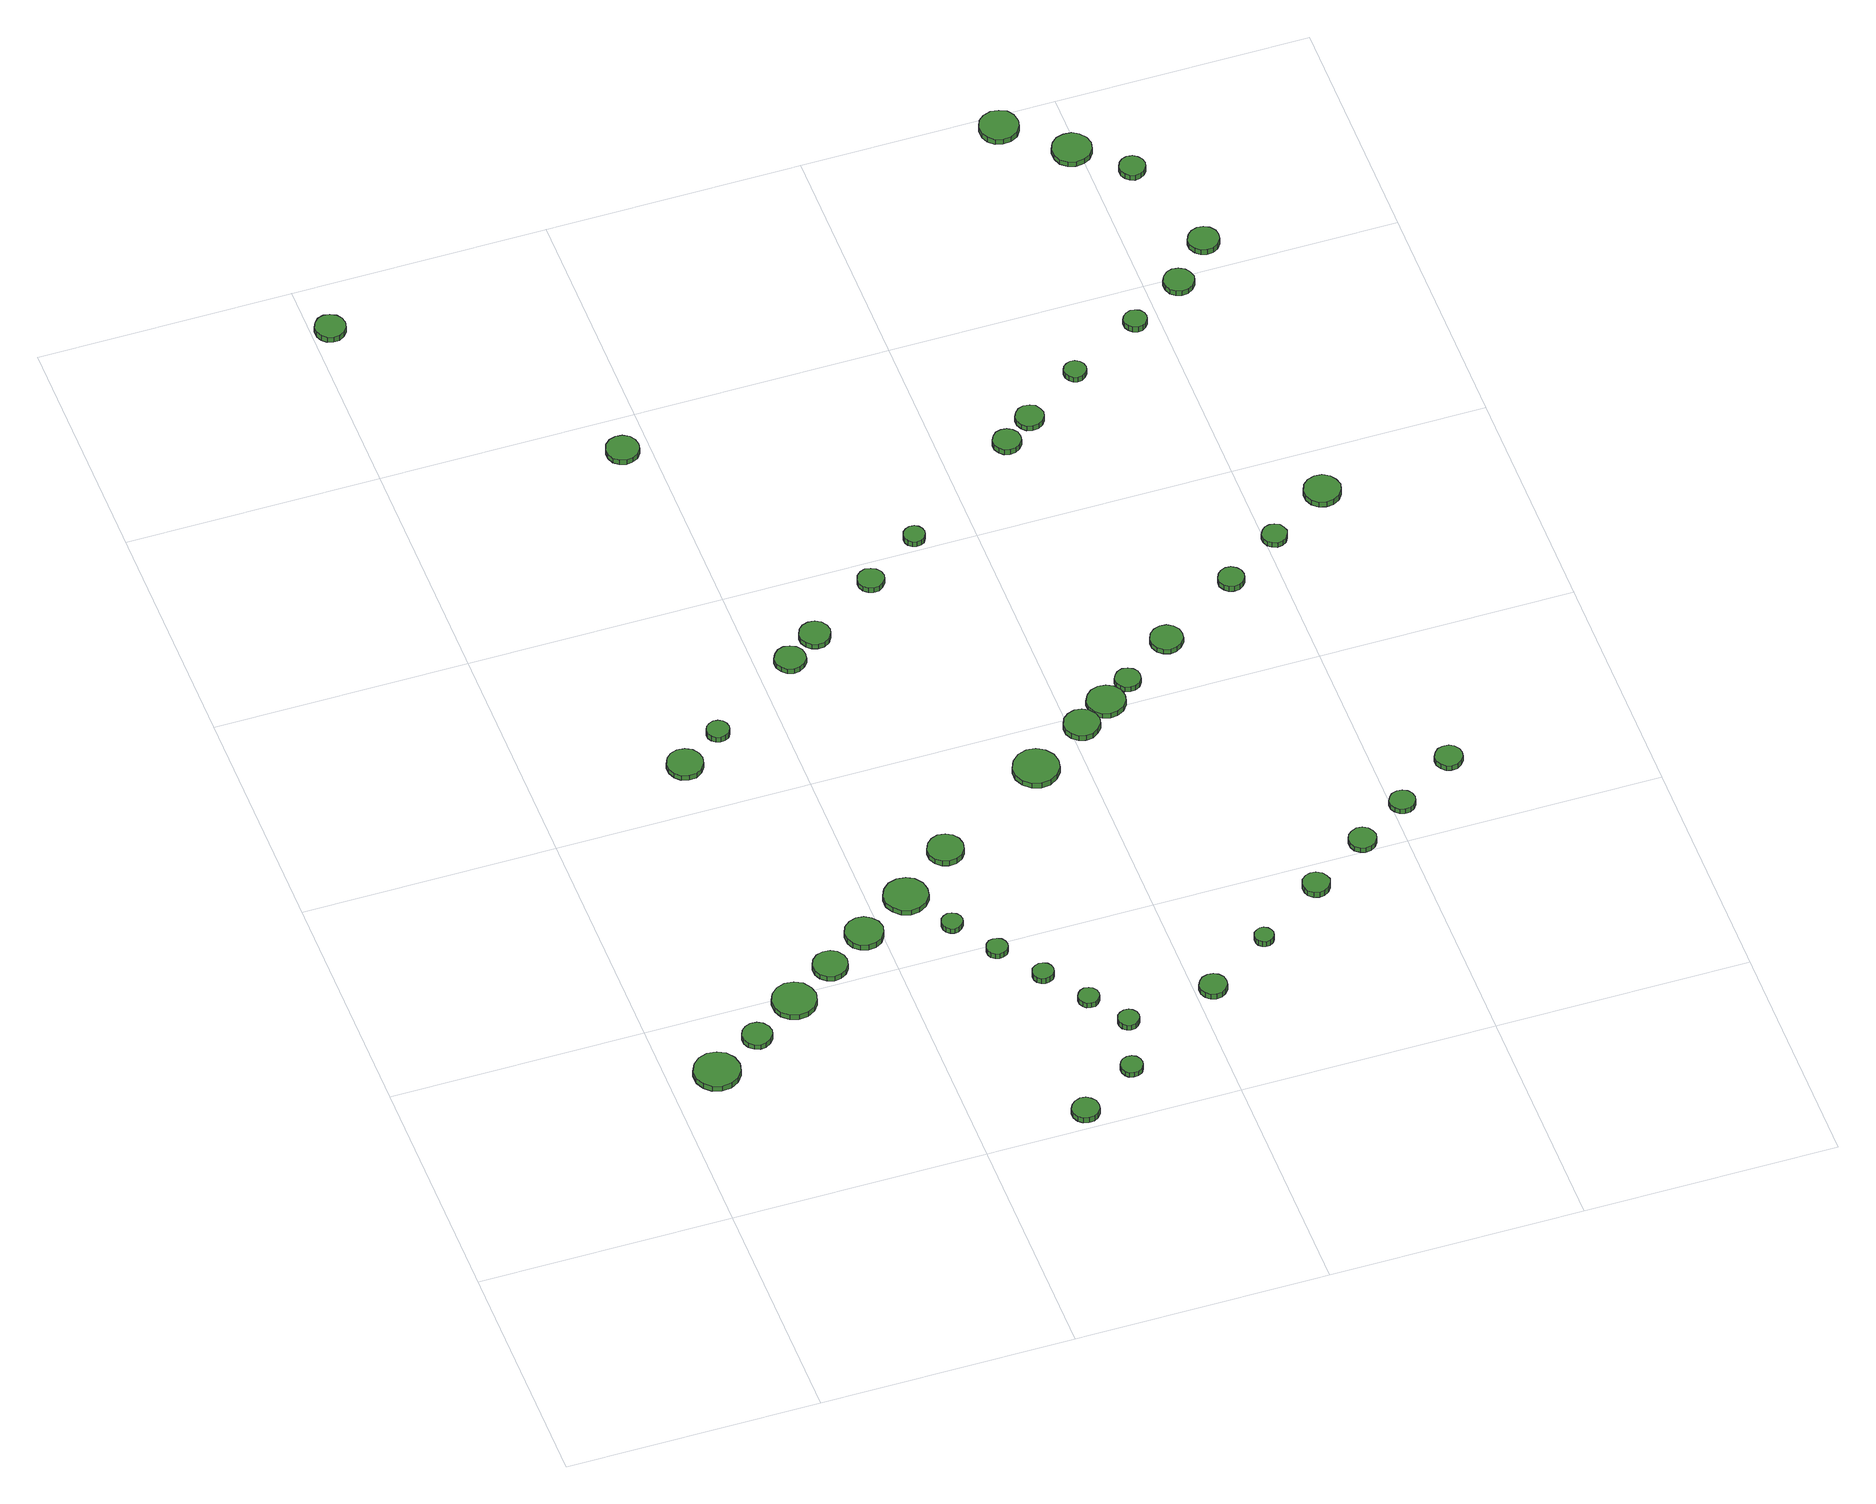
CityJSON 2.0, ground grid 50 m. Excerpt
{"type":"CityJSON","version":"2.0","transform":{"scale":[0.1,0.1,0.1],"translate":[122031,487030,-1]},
"CityObjects":{
"tree1":{"type":"SolitaryVegetationObject","attributes":{"function":"something"},"geometry":[{"type":"MultiSurface","lod":"1","boundaries":[[[0,1,2,3,4,5,6,7,8,9,10,11,12,13,14]],[[15,16,17,18,19,20,21,22,23,24,25,26,27,28,29]],[[0,29,28,1]],[[1,28,27,2]],[[2,27,26,3]],[[3,26,25,4]],[[4,25,24,5]],[[5,24,23,6]],[[6,23,22,7]],[[7,22,21,8]],[[8,21,20,9]],[[9,20,19,10]],[[10,19,18,11]],[[11,18,17,12]],[[12,17,16,13]],[[13,16,15,14]],[[14,15,29,0]]]}]},
"tree2":{"type":"SolitaryVegetationObject","attributes":{"function":"something"},"geometry":[{"type":"MultiSurface","lod":"1","boundaries":[[[30,31,32,33,34,35,36,37,38,39,40,41,42,43,44]],[[45,46,47,48,49,50,51,52,53,54,55,56,57,58,59]],[[30,59,58,31]],[[31,58,57,32]],[[32,57,56,33]],[[33,56,55,34]],[[34,55,54,35]],[[35,54,53,36]],[[36,53,52,37]],[[37,52,51,38]],[[38,51,50,39]],[[39,50,49,40]],[[40,49,48,41]],[[41,48,47,42]],[[42,47,46,43]],[[43,46,45,44]],[[44,45,59,30]]]}]},
"tree3":{"type":"SolitaryVegetationObject","attributes":{"function":"something"},"geometry":[{"type":"MultiSurface","lod":"1","boundaries":[[[60,61,62,63,64,65,66,67,68,69,70,71,72,73,74]],[[75,76,77,78,79,80,81,82,83,84,85,86,87,88,89]],[[60,89,88,61]],[[61,88,87,62]],[[62,87,86,63]],[[63,86,85,64]],[[64,85,84,65]],[[65,84,83,66]],[[66,83,82,67]],[[67,82,81,68]],[[68,81,80,69]],[[69,80,79,70]],[[70,79,78,71]],[[71,78,77,72]],[[72,77,76,73]],[[73,76,75,74]],[[74,75,89,60]]]}]},
"tree4":{"type":"SolitaryVegetationObject","attributes":{"function":"something"},"geometry":[{"type":"MultiSurface","lod":"1","boundaries":[[[90,91,92,93,94,95,96,97,98,99,100,101,102,103,104]],[[105,106,107,108,109,110,111,112,113,114,115,116,117,118,119]],[[90,119,118,91]],[[91,118,117,92]],[[92,117,116,93]],[[93,116,115,94]],[[94,115,114,95]],[[95,114,113,96]],[[96,113,112,97]],[[97,112,111,98]],[[98,111,110,99]],[[99,110,109,100]],[[100,109,108,101]],[[101,108,107,102]],[[102,107,106,103]],[[103,106,105,104]],[[104,105,119,90]]]}]},
"tree5":{"type":"SolitaryVegetationObject","attributes":{"function":"something"},"geometry":[{"type":"MultiSurface","lod":"1","boundaries":[[[120,121,122,123,124,125,126,127,128,129,130,131,132,133,134]],[[135,136,137,138,139,140,141,142,143,144,145,146,147,148,149]],[[120,149,148,121]],[[121,148,147,122]],[[122,147,146,123]],[[123,146,145,124]],[[124,145,144,125]],[[125,144,143,126]],[[126,143,142,127]],[[127,142,141,128]],[[128,141,140,129]],[[129,140,139,130]],[[130,139,138,131]],[[131,138,137,132]],[[132,137,136,133]],[[133,136,135,134]],[[134,135,149,120]]]}]},
"tree6":{"type":"SolitaryVegetationObject","attributes":{"function":"something"},"geometry":[{"type":"MultiSurface","lod":"1","boundaries":[[[150,151,152,153,154,155,156,157,158,159,160,161,162,163,164]],[[165,166,167,168,169,170,171,172,173,174,175,176,177,178,179]],[[150,179,178,151]],[[151,178,177,152]],[[152,177,176,153]],[[153,176,175,154]],[[154,175,174,155]],[[155,174,173,156]],[[156,173,172,157]],[[157,172,171,158]],[[158,171,170,159]],[[159,170,169,160]],[[160,169,168,161]],[[161,168,167,162]],[[162,167,166,163]],[[163,166,165,164]],[[164,165,179,150]]]}]},
"tree7":{"type":"SolitaryVegetationObject","attributes":{"function":"something"},"geometry":[{"type":"MultiSurface","lod":"1","boundaries":[[[180,181,182,183,184,185,186,187,188,189,190,191,192,193,194]],[[195,196,197,198,199,200,201,202,203,204,205,206,207,208,209]],[[180,209,208,181]],[[181,208,207,182]],[[182,207,206,183]],[[183,206,205,184]],[[184,205,204,185]],[[185,204,203,186]],[[186,203,202,187]],[[187,202,201,188]],[[188,201,200,189]],[[189,200,199,190]],[[190,199,198,191]],[[191,198,197,192]],[[192,197,196,193]],[[193,196,195,194]],[[194,195,209,180]]]}]},
"tree8":{"type":"SolitaryVegetationObject","attributes":{"function":"something"},"geometry":[{"type":"MultiSurface","lod":"1","boundaries":[[[210,211,212,213,214,215,216,217,218,219,220,221,222,223,224]],[[225,226,227,228,229,230,231,232,233,234,235,236,237,238,239]],[[210,239,238,211]],[[211,238,237,212]],[[212,237,236,213]],[[213,236,235,214]],[[214,235,234,215]],[[215,234,233,216]],[[216,233,232,217]],[[217,232,231,218]],[[218,231,230,219]],[[219,230,229,220]],[[220,229,228,221]],[[221,228,227,222]],[[222,227,226,223]],[[223,226,225,224]],[[224,225,239,210]]]}]},
"tree9":{"type":"SolitaryVegetationObject","attributes":{"function":"something"},"geometry":[{"type":"MultiSurface","lod":"1","boundaries":[[[240,241,242,243,244,245,246,247,248,249,250,251,252,253,254]],[[255,256,257,258,259,260,261,262,263,264,265,266,267,268,269]],[[240,269,268,241]],[[241,268,267,242]],[[242,267,266,243]],[[243,266,265,244]],[[244,265,264,245]],[[245,264,263,246]],[[246,263,262,247]],[[247,262,261,248]],[[248,261,260,249]],[[249,260,259,250]],[[250,259,258,251]],[[251,258,257,252]],[[252,257,256,253]],[[253,256,255,254]],[[254,255,269,240]]]}]},
"tree10":{"type":"SolitaryVegetationObject","attributes":{"function":"something"},"geometry":[{"type":"MultiSurface","lod":"1","boundaries":[[[270,271,272,273,274,275,276,277,278,279,280,281,282,283,284]],[[285,286,287,288,289,290,291,292,293,294,295,296,297,298,299]],[[270,299,298,271]],[[271,298,297,272]],[[272,297,296,273]],[[273,296,295,274]],[[274,295,294,275]],[[275,294,293,276]],[[276,293,292,277]],[[277,292,291,278]],[[278,291,290,279]],[[279,290,289,280]],[[280,289,288,281]],[[281,288,287,282]],[[282,287,286,283]],[[283,286,285,284]],[[284,285,299,270]]]}]},
"tree11":{"type":"SolitaryVegetationObject","attributes":{"function":"something"},"geometry":[{"type":"MultiSurface","lod":"1","boundaries":[[[300,301,302,303,304,305,306,307,308,309,310,311,312,313,314]],[[315,316,317,318,319,320,321,322,323,324,325,326,327,328,329]],[[300,329,328,301]],[[301,328,327,302]],[[302,327,326,303]],[[303,326,325,304]],[[304,325,324,305]],[[305,324,323,306]],[[306,323,322,307]],[[307,322,321,308]],[[308,321,320,309]],[[309,320,319,310]],[[310,319,318,311]],[[311,318,317,312]],[[312,317,316,313]],[[313,316,315,314]],[[314,315,329,300]]]}]},
"tree12":{"type":"SolitaryVegetationObject","attributes":{"function":"something"},"geometry":[{"type":"MultiSurface","lod":"1","boundaries":[[[330,331,332,333,334,335,336,337,338,339,340,341,342,343,344]],[[345,346,347,348,349,350,351,352,353,354,355,356,357,358,359]],[[330,359,358,331]],[[331,358,357,332]],[[332,357,356,333]],[[333,356,355,334]],[[334,355,354,335]],[[335,354,353,336]],[[336,353,352,337]],[[337,352,351,338]],[[338,351,350,339]],[[339,350,349,340]],[[340,349,348,341]],[[341,348,347,342]],[[342,347,346,343]],[[343,346,345,344]],[[344,345,359,330]]]}]},
"tree13":{"type":"SolitaryVegetationObject","attributes":{"function":"something"},"geometry":[{"type":"MultiSurface","lod":"1","boundaries":[[[360,361,362,363,364,365,366,367,368,369,370,371,372,373,374]],[[375,376,377,378,379,380,381,382,383,384,385,386,387,388,389]],[[360,389,388,361]],[[361,388,387,362]],[[362,387,386,363]],[[363,386,385,364]],[[364,385,384,365]],[[365,384,383,366]],[[366,383,382,367]],[[367,382,381,368]],[[368,381,380,369]],[[369,380,379,370]],[[370,379,378,371]],[[371,378,377,372]],[[372,377,376,373]],[[373,376,375,374]],[[374,375,389,360]]]}]},
"tree14":{"type":"SolitaryVegetationObject","attributes":{"function":"something"},"geometry":[{"type":"MultiSurface","lod":"1","boundaries":[[[390,391,392,393,394,395,396,397,398,399,400,401,402,403,404]],[[405,406,407,408,409,410,411,412,413,414,415,416,417,418,419]],[[390,419,418,391]],[[391,418,417,392]],[[392,417,416,393]],[[393,416,415,394]],[[394,415,414,395]],[[395,414,413,396]],[[396,413,412,397]],[[397,412,411,398]],[[398,411,410,399]],[[399,410,409,400]],[[400,409,408,401]],[[401,408,407,402]],[[402,407,406,403]],[[403,406,405,404]],[[404,405,419,390]]]}]},
"tree15":{"type":"SolitaryVegetationObject","attributes":{"function":"something"},"geometry":[{"type":"MultiSurface","lod":"1","boundaries":[[[420,421,422,423,424,425,426,427,428,429,430,431,432,433,434]],[[435,436,437,438,439,440,441,442,443,444,445,446,447,448,449]],[[420,449,448,421]],[[421,448,447,422]],[[422,447,446,423]],[[423,446,445,424]],[[424,445,444,425]],[[425,444,443,426]],[[426,443,442,427]],[[427,442,441,428]],[[428,441,440,429]],[[429,440,439,430]],[[430,439,438,431]],[[431,438,437,432]],[[432,437,436,433]],[[433,436,435,434]],[[434,435,449,420]]]}]},
"tree16":{"type":"SolitaryVegetationObject","attributes":{"function":"something"},"geometry":[{"type":"MultiSurface","lod":"1","boundaries":[[[450,451,452,453,454,455,456,457,458,459,460,461,462,463,464]],[[465,466,467,468,469,470,471,472,473,474,475,476,477,478,479]],[[450,479,478,451]],[[451,478,477,452]],[[452,477,476,453]],[[453,476,475,454]],[[454,475,474,455]],[[455,474,473,456]],[[456,473,472,457]],[[457,472,471,458]],[[458,471,470,459]],[[459,470,469,460]],[[460,469,468,461]],[[461,468,467,462]],[[462,467,466,463]],[[463,466,465,464]],[[464,465,479,450]]]}]},
"tree17":{"type":"SolitaryVegetationObject","attributes":{"function":"something"},"geometry":[{"type":"MultiSurface","lod":"1","boundaries":[[[480,481,482,483,484,485,486,487,488,489,490,491,492,493,494]],[[495,496,497,498,499,500,501,502,503,504,505,506,507,508,509]],[[480,509,508,481]],[[481,508,507,482]],[[482,507,506,483]],[[483,506,505,484]],[[484,505,504,485]],[[485,504,503,486]],[[486,503,502,487]],[[487,502,501,488]],[[488,501,500,489]],[[489,500,499,490]],[[490,499,498,491]],[[491,498,497,492]],[[492,497,496,493]],[[493,496,495,494]],[[494,495,509,480]]]}]},
"tree18":{"type":"SolitaryVegetationObject","attributes":{"function":"something"},"geometry":[{"type":"MultiSurface","lod":"1","boundaries":[[[510,511,512,513,514,515,516,517,518,519,520,521,522,523,524]],[[525,526,527,528,529,530,531,532,533,534,535,536,537,538,539]],[[510,539,538,511]],[[511,538,537,512]],[[512,537,536,513]],[[513,536,535,514]],[[514,535,534,515]],[[515,534,533,516]],[[516,533,532,517]],[[517,532,531,518]],[[518,531,530,519]],[[519,530,529,520]],[[520,529,528,521]],[[521,528,527,522]],[[522,527,526,523]],[[523,526,525,524]],[[524,525,539,510]]]}]},
"tree19":{"type":"SolitaryVegetationObject","attributes":{"function":"something"},"geometry":[{"type":"MultiSurface","lod":"1","boundaries":[[[540,541,542,543,544,545,546,547,548,549,550,551,552,553,554]],[[555,556,557,558,559,560,561,562,563,564,565,566,567,568,569]],[[540,569,568,541]],[[541,568,567,542]],[[542,567,566,543]],[[543,566,565,544]],[[544,565,564,545]],[[545,564,563,546]],[[546,563,562,547]],[[547,562,561,548]],[[548,561,560,549]],[[549,560,559,550]],[[550,559,558,551]],[[551,558,557,552]],[[552,557,556,553]],[[553,556,555,554]],[[554,555,569,540]]]}]},
"tree20":{"type":"SolitaryVegetationObject","attributes":{"function":"something"},"geometry":[{"type":"MultiSurface","lod":"1","boundaries":[[[570,571,572,573,574,575,576,577,578,579,580,581,582,583,584]],[[585,586,587,588,589,590,591,592,593,594,595,596,597,598,599]],[[570,599,598,571]],[[571,598,597,572]],[[572,597,596,573]],[[573,596,595,574]],[[574,595,594,575]],[[575,594,593,576]],[[576,593,592,577]],[[577,592,591,578]],[[578,591,590,579]],[[579,590,589,580]],[[580,589,588,581]],[[581,588,587,582]],[[582,587,586,583]],[[583,586,585,584]],[[584,585,599,570]]]}]},
"tree21":{"type":"SolitaryVegetationObject","attributes":{"function":"something"},"geometry":[{"type":"MultiSurface","lod":"1","boundaries":[[[600,601,602,603,604,605,606,607,608,609,610,611,612,613,614]],[[615,616,617,618,619,620,621,622,623,624,625,626,627,628,629]],[[600,629,628,601]],[[601,628,627,602]],[[602,627,626,603]],[[603,626,625,604]],[[604,625,624,605]],[[605,624,623,606]],[[606,623,622,607]],[[607,622,621,608]],[[608,621,620,609]],[[609,620,619,610]],[[610,619,618,611]],[[611,618,617,612]],[[612,617,616,613]],[[613,616,615,614]],[[614,615,629,600]]]}]},
"tree22":{"type":"SolitaryVegetationObject","attributes":{"function":"something"},"geometry":[{"type":"MultiSurface","lod":"1","boundaries":[[[630,631,632,633,634,635,636,637,638,639,640,641,642,643,644]],[[645,646,647,648,649,650,651,652,653,654,655,656,657,658,659]],[[630,659,658,631]],[[631,658,657,632]],[[632,657,656,633]],[[633,656,655,634]],[[634,655,654,635]],[[635,654,653,636]],[[636,653,652,637]],[[637,652,651,638]],[[638,651,650,639]],[[639,650,649,640]],[[640,649,648,641]],[[641,648,647,642]],[[642,647,646,643]],[[643,646,645,644]],[[644,645,659,630]]]}]},
"tree23":{"type":"SolitaryVegetationObject","attributes":{"function":"something"},"geometry":[{"type":"MultiSurface","lod":"1","boundaries":[[[660,661,662,663,664,665,666,667,668,669,670,671,672,673,674]],[[675,676,677,678,679,680,681,682,683,684,685,686,687,688,689]],[[660,689,688,661]],[[661,688,687,662]],[[662,687,686,663]],[[663,686,685,664]],[[664,685,684,665]],[[665,684,683,666]],[[666,683,682,667]],[[667,682,681,668]],[[668,681,680,669]],[[669,680,679,670]],[[670,679,678,671]],[[671,678,677,672]],[[672,677,676,673]],[[673,676,675,674]],[[674,675,689,660]]]}]},
"tree24":{"type":"SolitaryVegetationObject","attributes":{"function":"something"},"geometry":[{"type":"MultiSurface","lod":"1","boundaries":[[[690,691,692,693,694,695,696,697,698,699,700,701,702,703,704]],[[705,706,707,708,709,710,711,712,713,714,715,716,717,718,719]],[[690,719,718,691]],[[691,718,717,692]],[[692,717,716,693]],[[693,716,715,694]],[[694,715,714,695]],[[695,714,713,696]],[[696,713,712,697]],[[697,712,711,698]],[[698,711,710,699]],[[699,710,709,700]],[[700,709,708,701]],[[701,708,707,702]],[[702,707,706,703]],[[703,706,705,704]],[[704,705,719,690]]]}]},
"tree25":{"type":"SolitaryVegetationObject","attributes":{"function":"something"},"geometry":[{"type":"MultiSurface","lod":"1","boundaries":[[[720,721,722,723,724,725,726,727,728,729,730,731,732,733,734]],[[735,736,737,738,739,740,741,742,743,744,745,746,747,748,749]],[[720,749,748,721]],[[721,748,747,722]],[[722,747,746,723]],[[723,746,745,724]],[[724,745,744,725]],[[725,744,743,726]],[[726,743,742,727]],[[727,742,741,728]],[[728,741,740,729]],[[729,740,739,730]],[[730,739,738,731]],[[731,738,737,732]],[[732,737,736,733]],[[733,736,735,734]],[[734,735,749,720]]]}]},
"tree26":{"type":"SolitaryVegetationObject","attributes":{"function":"something"},"geometry":[{"type":"MultiSurface","lod":"1","boundaries":[[[750,751,752,753,754,755,756,757,758,759,760,761,762,763,764]],[[765,766,767,768,769,770,771,772,773,774,775,776,777,778,779]],[[750,779,778,751]],[[751,778,777,752]],[[752,777,776,753]],[[753,776,775,754]],[[754,775,774,755]],[[755,774,773,756]],[[756,773,772,757]],[[757,772,771,758]],[[758,771,770,759]],[[759,770,769,760]],[[760,769,768,761]],[[761,768,767,762]],[[762,767,766,763]],[[763,766,765,764]],[[764,765,779,750]]]}]},
"tree27":{"type":"SolitaryVegetationObject","attributes":{"function":"something"},"geometry":[{"type":"MultiSurface","lod":"1","boundaries":[[[780,781,782,783,784,785,786,787,788,789,790,791,792,793,794]],[[795,796,797,798,799,800,801,802,803,804,805,806,807,808,809]],[[780,809,808,781]],[[781,808,807,782]],[[782,807,806,783]],[[783,806,805,784]],[[784,805,804,785]],[[785,804,803,786]],[[786,803,802,787]],[[787,802,801,788]],[[788,801,800,789]],[[789,800,799,790]],[[790,799,798,791]],[[791,798,797,792]],[[792,797,796,793]],[[793,796,795,794]],[[794,795,809,780]]]}]},
"tree28":{"type":"SolitaryVegetationObject","attributes":{"function":"something"},"geometry":[{"type":"MultiSurface","lod":"1","boundaries":[[[810,811,812,813,814,815,816,817,818,819,820,821,822,823,824]],[[825,826,827,828,829,830,831,832,833,834,835,836,837,838,839]],[[810,839,838,811]],[[811,838,837,812]],[[812,837,836,813]],[[813,836,835,814]],[[814,835,834,815]],[[815,834,833,816]],[[816,833,832,817]],[[817,832,831,818]],[[818,831,830,819]],[[819,830,829,820]],[[820,829,828,821]],[[821,828,827,822]],[[822,827,826,823]],[[823,826,825,824]],[[824,825,839,810]]]}]},
"tree29":{"type":"SolitaryVegetationObject","attributes":{"function":"something"},"geometry":[{"type":"MultiSurface","lod":"1","boundaries":[[[840,841,842,843,844,845,846,847,848,849,850,851,852,853,854]],[[855,856,857,858,859,860,861,862,863,864,865,866,867,868,869]],[[840,869,868,841]],[[841,868,867,842]],[[842,867,866,843]],[[843,866,865,844]],[[844,865,864,845]],[[845,864,863,846]],[[846,863,862,847]],[[847,862,861,848]],[[848,861,860,849]],[[849,860,859,850]],[[850,859,858,851]],[[851,858,857,852]],[[852,857,856,853]],[[853,856,855,854]],[[854,855,869,840]]]}]},
"tree30":{"type":"SolitaryVegetationObject","attributes":{"function":"something"},"geometry":[{"type":"MultiSurface","lod":"1","boundaries":[[[870,871,872,873,874,875,876,877,878,879,880,881,882,883,884]],[[885,886,887,888,889,890,891,892,893,894,895,896,897,898,899]],[[870,899,898,871]],[[871,898,897,872]],[[872,897,896,873]],[[873,896,895,874]],[[874,895,894,875]],[[875,894,893,876]],[[876,893,892,877]],[[877,892,891,878]],[[878,891,890,879]],[[879,890,889,880]],[[880,889,888,881]],[[881,888,887,882]],[[882,887,886,883]],[[883,886,885,884]],[[884,885,899,870]]]}]},
"tree31":{"type":"SolitaryVegetationObject","attributes":{"function":"something"},"geometry":[{"type":"MultiSurface","lod":"1","boundaries":[[[900,901,902,903,904,905,906,907,908,909,910,911,912,913,914]],[[915,916,917,918,919,920,921,922,923,924,925,926,927,928,929]],[[900,929,928,901]],[[901,928,927,902]],[[902,927,926,903]],[[903,926,925,904]],[[904,925,924,905]],[[905,924,923,906]],[[906,923,922,907]],[[907,922,921,908]],[[908,921,920,909]],[[909,920,919,910]],[[910,919,918,911]],[[911,918,917,912]],[[912,917,916,913]],[[913,916,915,914]],[[914,915,929,900]]]}]},
"tree32":{"type":"SolitaryVegetationObject","attributes":{"function":"something"},"geometry":[{"type":"MultiSurface","lod":"1","boundaries":[[[930,931,932,933,934,935,936,937,938,939,940,941,942,943,944]],[[945,946,947,948,949,950,951,952,953,954,955,956,957,958,959]],[[930,959,958,931]],[[931,958,957,932]],[[932,957,956,933]],[[933,956,955,934]],[[934,955,954,935]],[[935,954,953,936]],[[936,953,952,937]],[[937,952,951,938]],[[938,951,950,939]],[[939,950,949,940]],[[940,949,948,941]],[[941,948,947,942]],[[942,947,946,943]],[[943,946,945,944]],[[944,945,959,930]]]}]},
"tree33":{"type":"SolitaryVegetationObject","attributes":{"function":"something"},"geometry":[{"type":"MultiSurface","lod":"1","boundaries":[[[960,961,962,963,964,965,966,967,968,969,970,971,972,973,974]],[[975,976,977,978,979,980,981,982,983,984,985,986,987,988,989]],[[960,989,988,961]],[[961,988,987,962]],[[962,987,986,963]],[[963,986,985,964]],[[964,985,984,965]],[[965,984,983,966]],[[966,983,982,967]],[[967,982,981,968]],[[968,981,980,969]],[[969,980,979,970]],[[970,979,978,971]],[[971,978,977,972]],[[972,977,976,973]],[[973,976,975,974]],[[974,975,989,960]]]}]},
"tree34":{"type":"SolitaryVegetationObject","attributes":{"function":"something"},"geometry":[{"type":"MultiSurface","lod":"1","boundaries":[[[990,991,992,993,994,995,996,997,998,999,1000,1001,1002,1003,1004]],[[1005,1006,1007,1008,1009,1010,1011,1012,1013,1014,1015,1016,1017,1018,1019]],[[990,1019,1018,991]],[[991,1018,1017,992]],[[992,1017,1016,993]],[[993,1016,1015,994]],[[994,1015,1014,995]],[[995,1014,1013,996]],[[996,1013,1012,997]],[[997,1012,1011,998]],[[998,1011,1010,999]],[[999,1010,1009,1000]],[[1000,1009,1008,1001]],[[1001,1008,1007,1002]],[[1002,1007,1006,1003]],[[1003,1006,1005,1004]],[[1004,1005,1019,990]]]}]},
"tree35":{"type":"SolitaryVegetationObject","attributes":{"function":"something"},"geometry":[{"type":"MultiSurface","lod":"1","boundaries":[[[1020,1021,1022,1023,1024,1025,1026,1027,1028,1029,1030,1031,1032,1033,1034]],[[1035,1036,1037,1038,1039,1040,1041,1042,1043,1044,1045,1046,1047,1048,1049]],[[1020,1049,1048,1021]],[[1021,1048,1047,1022]],[[1022,1047,1046,1023]],[[1023,1046,1045,1024]],[[1024,1045,1044,1025]],[[1025,1044,1043,1026]],[[1026,1043,1042,1027]],[[1027,1042,1041,1028]],[[1028,1041,1040,1029]],[[1029,1040,1039,1030]],[[1030,1039,1038,1031]],[[1031,1038,1037,1032]],[[1032,1037,1036,1033]],[[1033,1036,1035,1034]],[[1034,1035,1049,1020]]]}]},
"tree36":{"type":"SolitaryVegetationObject","attributes":{"function":"something"},"geometry":[{"type":"MultiSurface","lod":"1","boundaries":[[[1050,1051,1052,1053,1054,1055,1056,1057,1058,1059,1060,1061,1062,1063,1064]],[[1065,1066,1067,1068,1069,1070,1071,1072,1073,1074,1075,1076,1077,1078,1079]],[[1050,1079,1078,1051]],[[1051,1078,1077,1052]],[[1052,1077,1076,1053]],[[1053,1076,1075,1054]],[[1054,1075,1074,1055]],[[1055,1074,1073,1056]],[[1056,1073,1072,1057]],[[1057,1072,1071,1058]],[[1058,1071,1070,1059]],[[1059,1070,1069,1060]],[[1060,1069,1068,1061]],[[1061,1068,1067,1062]],[[1062,1067,1066,1063]],[[1063,1066,1065,1064]],[[1064,1065,1079,1050]]]}]},
"tree37":{"type":"SolitaryVegetationObject","attributes":{"function":"something"},"geometry":[{"type":"MultiSurface","lod":"1","boundaries":[[[1080,1081,1082,1083,1084,1085,1086,1087,1088,1089,1090,1091,1092,1093,1094]],[[1095,1096,1097,1098,1099,1100,1101,1102,1103,1104,1105,1106,1107,1108,1109]],[[1080,1109,1108,1081]],[[1081,1108,1107,1082]],[[1082,1107,1106,1083]],[[1083,1106,1105,1084]],[[1084,1105,1104,1085]],[[1085,1104,1103,1086]],[[1086,1103,1102,1087]],[[1087,1102,1101,1088]],[[1088,1101,1100,1089]],[[1089,1100,1099,1090]],[[1090,1099,1098,1091]],[[1091,1098,1097,1092]],[[1092,1097,1096,1093]],[[1093,1096,1095,1094]],[[1094,1095,1109,1080]]]}]},
"tree38":{"type":"SolitaryVegetationObject","attributes":{"function":"something"},"geometry":[{"type":"MultiSurface","lod":"1","boundaries":[[[1110,1111,1112,1113,1114,1115,1116,1117,1118,1119,1120,1121,1122,1123,1124]],[[1125,1126,1127,1128,1129,1130,1131,1132,1133,1134,1135,1136,1137,1138,1139]],[[1110,1139,1138,1111]],[[1111,1138,1137,1112]],[[1112,1137,1136,1113]],[[1113,1136,1135,1114]],[[1114,1135,1134,1115]],[[1115,1134,1133,1116]],[[1116,1133,1132,1117]],[[1117,1132,1131,1118]],[[1118,1131,1130,1119]],[[1119,1130,1129,1120]],[[1120,1129,1128,1121]],[[1121,1128,1127,1122]],[[1122,1127,1126,1123]],[[1123,1126,1125,1124]],[[1124,1125,1139,1110]]]}]},
"tree39":{"type":"SolitaryVegetationObject","attributes":{"function":"something"},"geometry":[{"type":"MultiSurface","lod":"1","boundaries":[[[1140,1141,1142,1143,1144,1145,1146,1147,1148,1149,1150,1151,1152,1153,1154]],[[1155,1156,1157,1158,1159,1160,1161,1162,1163,1164,1165,1166,1167,1168,1169]],[[1140,1169,1168,1141]],[[1141,1168,1167,1142]],[[1142,1167,1166,1143]],[[1143,1166,1165,1144]],[[1144,1165,1164,1145]],[[1145,1164,1163,1146]],[[1146,1163,1162,1147]],[[1147,1162,1161,1148]],[[1148,1161,1160,1149]],[[1149,1160,1159,1150]],[[1150,1159,1158,1151]],[[1151,1158,1157,1152]],[[1152,1157,1156,1153]],[[1153,1156,1155,1154]],[[1154,1155,1169,1140]]]}]},
"tree40":{"type":"SolitaryVegetationObject","attributes":{"function":"something"},"geometry":[{"type":"MultiSurface","lod":"1","boundaries":[[[1170,1171,1172,1173,1174,1175,1176,1177,1178,1179,1180,1181,1182,1183,1184]],[[1185,1186,1187,1188,1189,1190,1191,1192,1193,1194,1195,1196,1197,1198,1199]],[[1170,1199,1198,1171]],[[1171,1198,1197,1172]],[[1172,1197,1196,1173]],[[1173,1196,1195,1174]],[[1174,1195,1194,1175]],[[1175,1194,1193,1176]],[[1176,1193,1192,1177]],[[1177,1192,1191,1178]],[[1178,1191,1190,1179]],[[1179,1190,1189,1180]],[[1180,1189,1188,1181]],[[1181,1188,1187,1182]],[[1182,1187,1186,1183]],[[1183,1186,1185,1184]],[[1184,1185,1199,1170]]]}]},
"tree41":{"type":"SolitaryVegetationObject","attributes":{"function":"something"},"geometry":[{"type":"MultiSurface","lod":"1","boundaries":[[[1200,1201,1202,1203,1204,1205,1206,1207,1208,1209,1210,1211,1212,1213,1214]],[[1215,1216,1217,1218,1219,1220,1221,1222,1223,1224,1225,1226,1227,1228,1229]],[[1200,1229,1228,1201]],[[1201,1228,1227,1202]],[[1202,1227,1226,1203]],[[1203,1226,1225,1204]],[[1204,1225,1224,1205]],[[1205,1224,1223,1206]],[[1206,1223,1222,1207]],[[1207,1222,1221,1208]],[[1208,1221,1220,1209]],[[1209,1220,1219,1210]],[[1210,1219,1218,1211]],[[1211,1218,1217,1212]],[[1212,1217,1216,1213]],[[1213,1216,1215,1214]],[[1214,1215,1229,1200]]]}]},
"tree42":{"type":"SolitaryVegetationObject","attributes":{"function":"something"},"geometry":[{"type":"MultiSurface","lod":"1","boundaries":[[[1230,1231,1232,1233,1234,1235,1236,1237,1238,1239,1240,1241,1242,1243,1244]],[[1245,1246,1247,1248,1249,1250,1251,1252,1253,1254,1255,1256,1257,1258,1259]],[[1230,1259,1258,1231]],[[1231,1258,1257,1232]],[[1232,1257,1256,1233]],[[1233,1256,1255,1234]],[[1234,1255,1254,1235]],[[1235,1254,1253,1236]],[[1236,1253,1252,1237]],[[1237,1252,1251,1238]],[[1238,1251,1250,1239]],[[1239,1250,1249,1240]],[[1240,1249,1248,1241]],[[1241,1248,1247,1242]],[[1242,1247,1246,1243]],[[1243,1246,1245,1244]],[[1244,1245,1259,1230]]]}]},
"tree43":{"type":"SolitaryVegetationObject","attributes":{"function":"something"},"geometry":[{"type":"MultiSurface","lod":"1","boundaries":[[[1260,1261,1262,1263,1264,1265,1266,1267,1268,1269,1270,1271,1272,1273,1274]],[[1275,1276,1277,1278,1279,1280,1281,1282,1283,1284,1285,1286,1287,1288,1289]],[[1260,1289,1288,1261]],[[1261,1288,1287,1262]],[[1262,1287,1286,1263]],[[1263,1286,1285,1264]],[[1264,1285,1284,1265]],[[1265,1284,1283,1266]],[[1266,1283,1282,1267]],[[1267,1282,1281,1268]],[[1268,1281,1280,1269]],[[1269,1280,1279,1270]],[[1270,1279,1278,1271]],[[1271,1278,1277,1272]],[[1272,1277,1276,1273]],[[1273,1276,1275,1274]],[[1274,1275,1289,1260]]]}]},
"tree44":{"type":"SolitaryVegetationObject","attributes":{"function":"something"},"geometry":[{"type":"MultiSurface","lod":"1","boundaries":[[[1290,1291,1292,1293,1294,1295,1296,1297,1298,1299,1300,1301,1302,1303,1304]],[[1305,1306,1307,1308,1309,1310,1311,1312,1313,1314,1315,1316,1317,1318,1319]],[[1290,1319,1318,1291]],[[1291,1318,1317,1292]],[[1292,1317,1316,1293]],[[1293,1316,1315,1294]],[[1294,1315,1314,1295]],[[1295,1314,1313,1296]],[[1296,1313,1312,1297]],[[1297,1312,1311,1298]],[[1298,1311,1310,1299]],[[1299,1310,1309,1300]],[[1300,1309,1308,1301]],[[1301,1308,1307,1302]],[[1302,1307,1306,1303]],[[1303,1306,1305,1304]],[[1304,1305,1319,1290]]]}]},
"tree45":{"type":"SolitaryVegetationObject","attributes":{"function":"something"},"geometry":[{"type":"MultiSurface","lod":"1","boundaries":[[[1320,1321,1322,1323,1324,1325,1326,1327,1328,1329,1330,1331,1332,1333,1334]],[[1335,1336,1337,1338,1339,1340,1341,1342,1343,1344,1345,1346,1347,1348,1349]],[[1320,1349,1348,1321]],[[1321,1348,1347,1322]],[[1322,1347,1346,1323]],[[1323,1346,1345,1324]],[[1324,1345,1344,1325]],[[1325,1344,1343,1326]],[[1326,1343,1342,1327]],[[1327,1342,1341,1328]],[[1328,1341,1340,1329]],[[1329,1340,1339,1330]],[[1330,1339,1338,1331]],[[1331,1338,1337,1332]],[[1332,1337,1336,1333]],[[1333,1336,1335,1334]],[[1334,1335,1349,1320]]]}]}
},
"vertices":[
[137,353,25],[133,372,25],[122,387,25],[106,396,25],[87,398,25],[69,392,25],[56,380,25],[48,363,25],[48,344,25],[56,327,25],[69,315,25],[87,309,25],[106,311,25],[122,320,25],[133,335,25],[133,335,12],[122,320,12],[106,311,12],[87,309,12],[69,315,12],[56,327,12],[48,344,12],[48,363,12],[56,380,12],[69,392,12],[87,398,12],[106,396,12],[122,387,12],[133,372,12],[137,353,12],
[222,416,24],[219,428,24],[212,438,24],[201,444,24],[189,445,24],[178,441,24],[169,433,24],[164,422,24],[164,410,24],[169,399,24],[178,391,24],[189,387,24],[201,388,24],[212,395,24],[219,404,24],[219,404,12],[212,395,12],[201,388,12],[189,387,12],[178,391,12],[169,399,12],[164,410,12],[164,422,12],[169,433,12],[178,441,12],[189,445,12],[201,444,12],[212,438,12],[219,428,12],[222,416,12],
[330,478,24],[326,495,24],[316,510,24],[300,519,24],[282,521,24],[265,515,24],[252,503,24],[245,487,24],[245,469,24],[252,453,24],[265,441,24],[282,435,24],[300,437,24],[316,446,24],[326,460,24],[326,460,12],[316,446,12],[300,437,12],[282,435,12],[265,441,12],[252,453,12],[245,469,12],[245,487,12],[252,503,12],[265,515,12],[282,521,12],[300,519,12],[316,510,12],[326,495,12],[330,478,12],
[413,541,24],[410,554,24],[402,566,24],[390,573,24],[376,574,24],[362,570,24],[352,560,24],[346,548,24],[346,534,24],[352,521,24],[362,512,24],[376,507,24],[390,509,24],[402,516,24],[410,527,24],[410,527,12],[402,516,12],[390,509,12],[376,507,12],[362,512,12],[352,521,12],[346,534,12],[346,548,12],[352,560,12],[362,570,12],[376,574,12],[390,573,12],[402,566,12],[410,554,12],[413,541,12],
[326,1110,30],[323,1124,30],[315,1136,30],[302,1143,30],[287,1145,30],[273,1140,30],[263,1131,30],[257,1117,30],[257,1103,30],[263,1089,30],[273,1079,30],[287,1075,30],[302,1076,30],[315,1084,30],[323,1096,30],[323,1096,18],[315,1084,18],[302,1076,18],[287,1075,18],[273,1079,18],[263,1089,18],[257,1103,18],[257,1117,18],[263,1131,18],[273,1140,18],[287,1145,18],[302,1143,18],[315,1136,18],[323,1124,18],[326,1110,18],
[503,597,26],[499,612,26],[490,624,26],[477,632,26],[462,634,26],[447,629,26],[435,619,26],[429,605,26],[429,589,26],[435,575,26],[447,565,26],[462,560,26],[477,562,26],[490,569,26],[499,582,26],[499,582,13],[490,569,13],[477,562,13],[462,560,13],[447,565,13],[435,575,13],[429,589,13],[429,605,13],[435,619,13],[447,629,13],[462,634,13],[477,632,13],[490,624,13],[499,612,13],[503,597,13],
[732,32,30],[730,43,30],[723,52,30],[714,58,30],[703,59,30],[692,55,30],[684,48,30],[679,38,30],[679,27,30],[684,16,30],[692,9,30],[703,6,30],[714,7,30],[723,12,30],[730,21,30],[730,21,17],[723,12,17],[714,7,17],[703,6,17],[692,9,17],[684,16,17],[679,27,17],[679,38,17],[684,48,17],[692,55,17],[703,59,17],[714,58,17],[723,52,17],[730,43,17],[732,32,17],
[400,1174,26],[398,1183,26],[393,1190,26],[385,1195,26],[376,1196,26],[367,1193,26],[360,1187,26],[356,1178,26],[356,1169,26],[360,1161,26],[367,1155,26],[376,1152,26],[385,1153,26],[393,1157,26],[398,1165,26],[398,1165,13],[393,1157,13],[385,1153,13],[376,1152,13],[367,1155,13],[360,1161,13],[356,1169,13],[356,1178,13],[360,1187,13],[367,1193,13],[376,1196,13],[385,1195,13],[393,1190,13],[398,1183,13],[400,1174,13],
[66,2387,21],[63,2399,21],[56,2409,21],[45,2415,21],[33,2417,21],[21,2413,21],[12,2404,21],[7,2393,21],[7,2380,21],[12,2369,21],[21,2361,21],[33,2357,21],[45,2358,21],[56,2364,21],[63,2374,21],[63,2374,8],[56,2364,8],[45,2358,8],[33,2357,8],[21,2361,8],[12,2369,8],[7,2380,8],[7,2393,8],[12,2404,8],[21,2413,8],[33,2417,8],[45,2415,8],[56,2409,8],[63,2399,8],[66,2387,8],
[612,661,26],[609,678,26],[598,693,26],[583,701,26],[565,703,26],[548,698,26],[535,686,26],[527,670,26],[527,652,26],[535,636,26],[548,624,26],[565,618,26],[583,620,26],[598,629,26],[609,643,26],[609,643,14],[598,629,14],[583,620,14],[565,618,14],[548,624,14],[535,636,14],[527,652,14],[527,670,14],[535,686,14],[548,698,14],[565,703,14],[583,701,14],[598,693,14],[609,678,14],[612,661,14],
[649,568,26],[647,576,26],[642,583,26],[634,588,26],[626,589,26],[618,586,26],[611,580,26],[608,572,26],[608,564,26],[611,556,26],[618,550,26],[626,547,26],[634,548,26],[642,553,26],[647,560,26],[647,560,14],[642,553,14],[634,548,14],[626,547,14],[618,550,14],[611,556,14],[608,564,14],[608,572,14],[611,580,14],[618,586,14],[626,589,14],[634,588,14],[642,583,14],[647,576,14],[649,568,14],
[707,480,26],[705,488,26],[700,495,26],[692,499,26],[684,500,26],[676,498,26],[669,492,26],[666,484,26],[666,475,26],[669,467,26],[676,462,26],[684,459,26],[692,460,26],[700,464,26],[705,471,26],[705,471,14],[700,464,14],[692,460,14],[684,459,14],[676,462,14],[669,467,14],[666,475,14],[666,484,14],[669,492,14],[676,498,14],[684,500,14],[692,499,14],[700,495,14],[705,488,14],[707,480,14],
[844,109,30],[842,118,30],[837,126,30],[829,130,30],[820,131,30],[811,128,30],[805,122,30],[801,114,30],[801,105,30],[805,96,30],[811,90,30],[820,88,30],[829,88,30],[837,93,30],[842,100,30],[842,100,18],[837,93,18],[829,88,18],[820,88,18],[811,90,18],[805,96,18],[801,105,18],[801,114,18],[805,122,18],[811,128,18],[820,131,18],[829,130,18],[837,126,18],[842,118,18],[844,109,18],
[767,391,27],[765,400,27],[760,407,27],[752,411,27],[744,412,27],[736,409,27],[729,404,27],[726,396,27],[726,387,27],[729,379,27],[736,373,27],[744,371,27],[752,372,27],[760,376,27],[765,383,27],[765,383,14],[760,376,14],[752,372,14],[744,371,14],[736,373,14],[729,379,14],[726,387,14],[726,396,14],[729,404,14],[736,409,14],[744,412,14],[752,411,14],[760,407,14],[765,400,14],[767,391,14],
[826,304,27],[824,313,27],[819,320,27],[812,324,27],[803,325,27],[795,322,27],[789,316,27],[785,309,27],[785,300,27],[789,292,27],[795,286,27],[803,284,27],[812,284,27],[819,289,27],[824,296,27],[824,296,15],[819,289,15],[812,284,15],[803,284,15],[795,286,15],[789,292,15],[785,300,15],[785,309,15],[789,316,15],[795,322,15],[803,325,15],[812,324,15],[819,320,15],[824,313,15],[826,304,15],
[711,745,31],[708,759,31],[700,771,31],[687,778,31],[672,780,31],[659,775,31],[648,765,31],[642,752,31],[642,737,31],[648,724,31],[659,714,31],[672,710,31],[687,711,31],[700,718,31],[708,730,31],[708,730,18],[700,718,18],[687,711,18],[672,710,18],[659,714,18],[648,724,18],[642,737,18],[642,752,18],[648,765,18],[659,775,18],[672,780,18],[687,778,18],[700,771,18],[708,759,18],[711,745,18],
[878,227,27],[876,236,27],[871,243,27],[864,247,27],[855,248,27],[847,245,27],[840,239,27],[837,231,27],[837,223,27],[840,215,27],[847,209,27],[855,206,27],[864,207,27],[871,212,27],[876,219,27],[876,219,14],[871,212,14],[864,207,14],[855,206,14],[847,209,14],[840,215,14],[837,223,14],[837,231,14],[840,239,14],[847,245,14],[855,248,14],[864,247,14],[871,243,14],[876,236,14],[878,227,14],
[594,1302,27],[592,1314,27],[584,1324,27],[573,1330,27],[561,1332,27],[549,1328,27],[540,1319,27],[534,1308,27],[534,1295,27],[540,1284,27],[549,1275,27],[561,1271,27],[573,1273,27],[584,1279,27],[592,1289,27],[592,1289,15],[584,1279,15],[573,1273,15],[561,1271,15],[549,1275,15],[540,1284,15],[534,1295,15],[534,1308,15],[540,1319,15],[549,1328,15],[561,1332,15],[573,1330,15],[584,1324,15],[592,1314,15],[594,1302,15],
[478,1912,24],[475,1925,24],[468,1936,24],[456,1943,24],[443,1944,24],[430,1940,24],[420,1931,24],[415,1919,24],[415,1906,24],[420,1893,24],[430,1885,24],[443,1880,24],[456,1882,24],[468,1888,24],[475,1899,24],[475,1899,12],[468,1888,12],[456,1882,12],[443,1880,12],[430,1885,12],[420,1893,12],[415,1906,12],[415,1919,12],[420,1931,12],[430,1940,12],[443,1944,12],[456,1943,12],[468,1936,12],[475,1925,12],[478,1912,12],
[659,1348,25],[656,1360,25],[649,1370,25],[638,1377,25],[625,1378,25],[613,1374,25],[604,1366,25],[599,1354,25],[599,1342,25],[604,1330,25],[613,1322,25],[625,1318,25],[638,1319,25],[649,1325,25],[656,1336,25],[656,1336,13],[649,1325,13],[638,1319,13],[625,1318,13],[613,1322,13],[604,1330,13],[599,1342,13],[599,1354,13],[604,1366,13],[613,1374,13],[625,1378,13],[638,1377,13],[649,1370,13],[656,1360,13],[659,1348,13],
[1059,254,30],[1057,265,30],[1050,274,30],[1041,279,30],[1030,280,30],[1019,277,30],[1011,269,30],[1006,259,30],[1006,248,30],[1011,238,30],[1019,230,30],[1030,227,30],[1041,228,30],[1050,234,30],[1057,243,30],[1057,243,17],[1050,234,17],[1041,228,17],[1030,227,17],[1019,230,17],[1011,238,17],[1006,248,17],[1006,259,17],[1011,269,17],[1019,277,17],[1030,280,17],[1041,279,17],[1050,274,17],[1057,265,17],[1059,254,17],
[950,891,26],[946,909,26],[935,924,26],[919,934,26],[901,936,26],[883,930,26],[869,917,26],[861,900,26],[861,882,26],[869,865,26],[883,852,26],[901,846,26],[919,848,26],[935,858,26],[946,873,26],[946,873,13],[935,858,13],[919,848,13],[901,846,13],[883,852,13],[869,865,13],[861,882,13],[861,900,13],[869,917,13],[883,930,13],[901,936,13],[919,934,13],[935,924,13],[946,909,13],[950,891,13],
[798,1445,26],[796,1455,26],[789,1464,26],[780,1469,26],[769,1471,26],[759,1467,26],[751,1460,26],[747,1450,26],[747,1440,26],[751,1430,26],[759,1423,26],[769,1419,26],[780,1420,26],[789,1426,26],[796,1434,26],[796,1434,14],[789,1426,14],[780,1420,14],[769,1419,14],[759,1423,14],[751,1430,14],[747,1440,14],[747,1450,14],[751,1460,14],[759,1467,14],[769,1471,14],[780,1469,14],[789,1464,14],[796,1455,14],[798,1445,14],
[1182,343,29],[1180,351,29],[1176,357,29],[1169,361,29],[1161,362,29],[1154,359,29],[1148,354,29],[1145,347,29],[1145,339,29],[1148,332,29],[1154,327,29],[1161,324,29],[1169,325,29],[1176,329,29],[1180,335,29],[1180,335,16],[1176,329,16],[1169,325,16],[1161,324,16],[1154,327,16],[1148,332,16],[1145,339,16],[1145,347,16],[1148,354,16],[1154,359,16],[1161,362,16],[1169,361,16],[1176,357,16],[1180,351,16],[1182,343,16],
[1057,969,25],[1054,983,25],[1045,995,25],[1033,1002,25],[1019,1004,25],[1005,999,25],[994,990,25],[988,976,25],[988,962,25],[994,949,25],[1005,939,25],[1019,935,25],[1033,936,25],[1045,944,25],[1054,955,25],[1054,955,12],[1045,944,12],[1033,936,12],[1019,935,12],[1005,939,12],[994,949,12],[988,962,12],[988,976,12],[994,990,12],[1005,999,12],[1019,1004,12],[1033,1002,12],[1045,995,12],[1054,983,12],[1057,969,12],
[905,1522,30],[903,1531,30],[898,1538,30],[891,1542,30],[882,1543,30],[874,1540,30],[867,1534,30],[864,1526,30],[864,1518,30],[867,1510,30],[874,1504,30],[882,1501,30],[891,1502,30],[898,1506,30],[903,1514,30],[903,1514,17],[898,1506,17],[891,1502,17],[882,1501,17],[874,1504,17],[867,1510,17],[864,1518,17],[864,1526,17],[867,1534,17],[874,1540,17],[882,1543,17],[891,1542,17],[898,1538,17],[903,1531,17],[905,1522,17],
[1121,1010,25],[1118,1025,25],[1109,1038,25],[1095,1045,25],[1080,1047,25],[1065,1042,25],[1054,1032,25],[1047,1018,25],[1047,1002,25],[1054,988,25],[1065,978,25],[1080,973,25],[1095,975,25],[1109,982,25],[1118,995,25],[1118,995,13],[1109,982,13],[1095,975,13],[1080,973,13],[1065,978,13],[1054,988,13],[1047,1002,13],[1047,1018,13],[1054,1032,13],[1065,1042,13],[1080,1047,13],[1095,1045,13],[1109,1038,13],[1118,1025,13],[1121,1010,13],
[1325,436,31],[1322,446,31],[1316,455,31],[1306,461,31],[1295,462,31],[1285,459,31],[1276,451,31],[1272,441,31],[1272,430,31],[1276,420,31],[1285,412,31],[1295,409,31],[1306,410,31],[1316,416,31],[1322,425,31],[1322,425,18],[1316,416,18],[1306,410,18],[1295,409,18],[1285,412,18],[1276,420,18],[1272,430,18],[1272,441,18],[1276,451,18],[1285,459,18],[1295,462,18],[1306,461,18],[1316,455,18],[1322,446,18],[1325,436,18],
[1165,1050,25],[1163,1060,25],[1157,1068,25],[1148,1073,25],[1137,1075,25],[1127,1071,25],[1120,1064,25],[1115,1055,25],[1115,1044,25],[1120,1035,25],[1127,1028,25],[1137,1025,25],[1148,1026,25],[1157,1031,25],[1163,1040,25],[1163,1040,13],[1157,1031,13],[1148,1026,13],[1137,1025,13],[1127,1028,13],[1120,1035,13],[1115,1044,13],[1115,1055,13],[1120,1064,13],[1127,1071,13],[1137,1075,13],[1148,1073,13],[1157,1068,13],[1163,1060,13],[1165,1050,13],
[1444,517,29],[1441,528,29],[1435,537,29],[1425,543,29],[1414,544,29],[1404,540,29],[1395,533,29],[1391,523,29],[1391,512,29],[1395,501,29],[1404,494,29],[1414,490,29],[1425,492,29],[1435,497,29],[1441,506,29],[1441,506,17],[1435,497,17],[1425,492,17],[1414,490,17],[1404,494,17],[1395,501,17],[1391,512,17],[1391,523,17],[1395,533,17],[1404,540,17],[1414,544,17],[1425,543,17],[1435,537,17],[1441,528,17],[1444,517,17],
[1273,1124,25],[1271,1136,25],[1263,1147,25],[1252,1154,25],[1239,1155,25],[1226,1151,25],[1216,1142,25],[1211,1130,25],[1211,1117,25],[1216,1105,25],[1226,1096,25],[1239,1092,25],[1252,1094,25],[1263,1100,25],[1271,1111,25],[1271,1111,13],[1263,1100,13],[1252,1094,13],[1239,1092,13],[1226,1096,13],[1216,1105,13],[1211,1117,13],[1211,1130,13],[1216,1142,13],[1226,1151,13],[1239,1155,13],[1252,1154,13],[1263,1147,13],[1271,1136,13],[1273,1124,13],
[1153,1694,30],[1151,1705,30],[1144,1714,30],[1134,1720,30],[1123,1721,30],[1112,1718,30],[1104,1710,30],[1099,1700,30],[1099,1688,30],[1104,1678,30],[1112,1670,30],[1123,1667,30],[1134,1668,30],[1144,1674,30],[1151,1683,30],[1151,1683,17],[1144,1674,17],[1134,1668,17],[1123,1667,17],[1112,1670,17],[1104,1678,17],[1099,1688,17],[1099,1700,17],[1104,1710,17],[1112,1718,17],[1123,1721,17],[1134,1720,17],[1144,1714,17],[1151,1705,17],[1153,1694,17],
[1544,585,28],[1542,596,28],[1536,604,28],[1527,609,28],[1516,610,28],[1506,607,28],[1499,600,28],[1494,591,28],[1494,580,28],[1499,571,28],[1506,564,28],[1516,561,28],[1527,562,28],[1536,567,28],[1542,575,28],[1542,575,16],[1536,567,16],[1527,562,16],[1516,561,16],[1506,564,16],[1499,571,16],[1494,580,16],[1494,591,16],[1499,600,16],[1506,607,16],[1516,610,16],[1527,609,16],[1536,604,16],[1542,596,16],[1544,585,16],
[1214,1739,28],[1211,1750,28],[1205,1760,28],[1195,1765,28],[1183,1767,28],[1172,1763,28],[1164,1755,28],[1159,1745,28],[1159,1734,28],[1164,1723,28],[1172,1715,28],[1183,1712,28],[1195,1713,28],[1205,1719,28],[1211,1728,28],[1211,1728,16],[1205,1719,16],[1195,1713,16],[1183,1712,16],[1172,1715,16],[1164,1723,16],[1159,1734,16],[1159,1745,16],[1164,1755,16],[1172,1763,16],[1183,1767,16],[1195,1765,16],[1205,1760,16],[1211,1750,16],[1214,1739,16],
[1431,1230,25],[1429,1241,25],[1423,1249,25],[1414,1255,25],[1403,1256,25],[1393,1252,25],[1386,1245,25],[1381,1236,25],[1381,1225,25],[1386,1215,25],[1393,1208,25],[1403,1205,25],[1414,1206,25],[1423,1212,25],[1429,1220,25],[1429,1220,12],[1423,1212,12],[1414,1206,12],[1403,1205,12],[1393,1208,12],[1386,1215,12],[1381,1225,12],[1381,1236,12],[1386,1245,12],[1393,1252,12],[1403,1256,12],[1414,1255,12],[1423,1249,12],[1429,1241,12],[1431,1230,12],
[1664,665,27],[1662,676,27],[1655,685,27],[1646,690,27],[1634,691,27],[1624,688,27],[1616,680,27],[1611,670,27],[1611,659,27],[1616,649,27],[1624,641,27],[1634,638,27],[1646,639,27],[1655,645,27],[1662,654,27],[1662,654,15],[1655,645,15],[1646,639,15],[1634,638,15],[1624,641,15],[1616,649,15],[1611,659,15],[1611,670,15],[1616,680,15],[1624,688,15],[1634,691,15],[1646,690,15],[1655,685,15],[1662,676,15],[1664,665,15],
[1326,1823,29],[1324,1832,29],[1319,1839,29],[1311,1844,29],[1302,1845,29],[1294,1842,29],[1287,1836,29],[1283,1828,29],[1283,1818,29],[1287,1810,29],[1294,1804,29],[1302,1801,29],[1311,1802,29],[1319,1807,29],[1324,1814,29],[1324,1814,17],[1319,1807,17],[1311,1802,17],[1302,1801,17],[1294,1804,17],[1287,1810,17],[1283,1818,17],[1283,1828,17],[1287,1836,17],[1294,1842,17],[1302,1845,17],[1311,1844,17],[1319,1839,17],[1324,1832,17],[1326,1823,17],
[1543,1309,25],[1540,1319,25],[1535,1327,25],[1526,1332,25],[1516,1333,25],[1506,1330,25],[1499,1323,25],[1494,1314,25],[1494,1304,25],[1499,1294,25],[1506,1288,25],[1516,1284,25],[1526,1286,25],[1535,1291,25],[1540,1299,25],[1540,1299,13],[1535,1291,13],[1526,1286,13],[1516,1284,13],[1506,1288,13],[1499,1294,13],[1494,1304,13],[1494,1314,13],[1499,1323,13],[1506,1330,13],[1516,1333,13],[1526,1332,13],[1535,1327,13],[1540,1319,13],[1543,1309,13],
[1475,1909,29],[1473,1918,29],[1467,1926,29],[1459,1930,29],[1450,1931,29],[1441,1928,29],[1434,1922,29],[1430,1914,29],[1430,1904,29],[1434,1896,29],[1441,1889,29],[1450,1886,29],[1459,1887,29],[1467,1892,29],[1473,1900,29],[1473,1900,16],[1467,1892,16],[1459,1887,16],[1450,1886,16],[1441,1889,16],[1434,1896,16],[1430,1904,16],[1430,1914,16],[1434,1922,16],[1441,1928,16],[1450,1931,16],[1459,1930,16],[1467,1926,16],[1473,1918,16],[1475,1909,16],
[1676,1389,24],[1672,1403,24],[1664,1415,24],[1651,1423,24],[1636,1424,24],[1622,1420,24],[1611,1410,24],[1605,1396,24],[1605,1382,24],[1611,1368,24],[1622,1358,24],[1636,1354,24],[1651,1355,24],[1664,1363,24],[1672,1375,24],[1672,1375,11],[1664,1363,11],[1651,1355,11],[1636,1354,11],[1622,1358,11],[1611,1368,11],[1605,1382,11],[1605,1396,11],[1611,1410,11],[1622,1420,11],[1636,1424,11],[1651,1423,11],[1664,1415,11],[1672,1403,11],[1676,1389,11],
[1414,2462,25],[1411,2478,25],[1402,2491,25],[1388,2498,25],[1372,2500,25],[1357,2495,25],[1345,2485,25],[1339,2470,25],[1339,2454,25],[1345,2440,25],[1357,2429,25],[1372,2425,25],[1388,2426,25],[1402,2434,25],[1411,2447,25],[1411,2447,12],[1402,2434,12],[1388,2426,12],[1372,2425,12],[1357,2429,12],[1345,2440,12],[1339,2454,12],[1339,2470,12],[1345,2485,12],[1357,2495,12],[1372,2500,12],[1388,2498,12],[1402,2491,12],[1411,2478,12],[1414,2462,12],
[1591,1976,29],[1588,1988,29],[1581,1998,29],[1570,2004,29],[1558,2006,29],[1546,2002,29],[1537,1993,29],[1532,1982,29],[1532,1970,29],[1537,1958,29],[1546,1950,29],[1558,1946,29],[1570,1948,29],[1581,1954,29],[1588,1964,29],[1588,1964,17],[1581,1954,17],[1570,1948,17],[1558,1946,17],[1546,1950,17],[1537,1958,17],[1532,1970,17],[1532,1982,17],[1537,1993,17],[1546,2002,17],[1558,2006,17],[1570,2004,17],[1581,1998,17],[1588,1988,17],[1591,1976,17],
[1523,2364,25],[1520,2379,25],[1510,2392,25],[1497,2400,25],[1481,2401,25],[1466,2397,25],[1454,2386,25],[1448,2372,25],[1448,2356,25],[1454,2341,25],[1466,2331,25],[1481,2326,25],[1497,2328,25],[1510,2335,25],[1520,2348,25],[1520,2348,13],[1510,2335,13],[1497,2328,13],[1481,2326,13],[1466,2331,13],[1454,2341,13],[1448,2356,13],[1448,2372,13],[1454,2386,13],[1466,2397,13],[1481,2401,13],[1497,2400,13],[1510,2392,13],[1520,2379,13],[1523,2364,13],
[1669,2060,30],[1667,2072,30],[1659,2083,30],[1648,2089,30],[1636,2090,30],[1624,2086,30],[1615,2078,30],[1609,2066,30],[1609,2054,30],[1615,2042,30],[1624,2034,30],[1636,2030,30],[1648,2031,30],[1659,2037,30],[1667,2048,30],[1667,2048,17],[1659,2037,17],[1648,2031,17],[1636,2030,17],[1624,2034,17],[1615,2042,17],[1609,2054,17],[1609,2066,17],[1615,2078,17],[1624,2086,17],[1636,2090,17],[1648,2089,17],[1659,2083,17],[1667,2072,17],[1669,2060,17],
[1600,2280,29],[1598,2290,29],[1592,2298,29],[1583,2304,29],[1572,2305,29],[1562,2302,29],[1555,2295,29],[1550,2285,29],[1550,2274,29],[1555,2265,29],[1562,2258,29],[1572,2254,29],[1583,2256,29],[1592,2261,29],[1598,2269,29],[1598,2269,16],[1592,2261,16],[1583,2256,16],[1572,2254,16],[1562,2258,16],[1555,2265,16],[1550,2274,16],[1550,2285,16],[1555,2295,16],[1562,2302,16],[1572,2305,16],[1583,2304,16],[1592,2298,16],[1598,2290,16],[1600,2280,16]
]}
